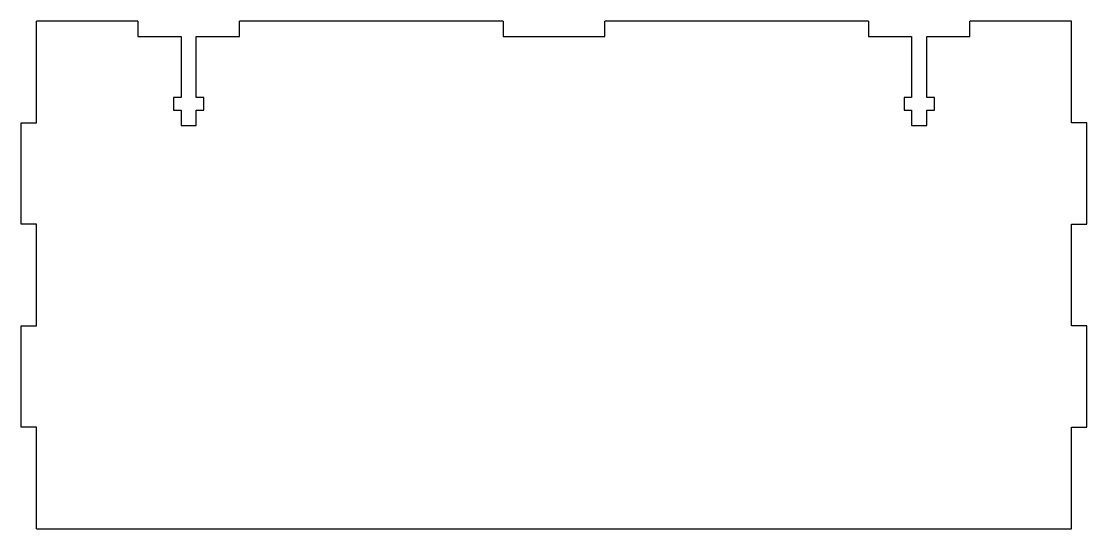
# Model space of a CAD drawing. Extents: x -15 to 195, y 169 to 269.
import ezdxf

# ---------------------------------------------------------------- set-up
doc = ezdxf.new("R2010")
doc.units = 0
doc.layers.add('PREDEFINITO', color=7, linetype='CONTINUOUS')

msp = doc.modelspace()

# ---------------------------------------------------------------- linework, layer by layer
at = {"layer": 'PREDEFINITO'}
for p, q in [((8, 268.86), (-12, 268.86)), ((80, 268.86), (28, 268.86)), ((152, 268.86), (100, 268.86)), ((192, 268.86), (172, 268.86)), ((-12, 168.86), (192, 168.86))]:
    msp.add_line(p, q, dxfattribs=at)
for points in [[(-12, 168.86), (-12, 188.86), (-15, 188.86), (-15, 208.86), (-12, 208.86), (-12, 228.86), (-15, 228.86), (-15, 248.86), (-12, 248.86), (-12, 268.86)], [(8, 268.86), (8, 265.86), (16.5, 265.86), (16.5, 253.86), (15, 253.86), (15, 251.36), (16.5, 251.36), (16.5, 248.36), (19.5, 248.36), (19.5, 251.36), (21, 251.36), (21, 253.86), (19.5, 253.86), (19.5, 265.86), (28, 265.86), (28, 268.86)], [(80, 268.86), (80, 265.86), (100, 265.86), (100, 268.86)], [(152, 268.86), (152, 265.86), (160.5, 265.86), (160.5, 253.86), (159, 253.86), (159, 251.36), (160.5, 251.36), (160.5, 248.36), (163.5, 248.36), (163.5, 251.36), (165, 251.36), (165, 253.86), (163.5, 253.86), (163.5, 265.86), (172, 265.86), (172, 268.86)], [(192, 168.86), (192, 188.86), (195, 188.86), (195, 208.86), (192, 208.86), (192, 228.86), (195, 228.86), (195, 248.86), (192, 248.86), (192, 268.86)]]:
    msp.add_lwpolyline(points, dxfattribs=at)

doc.saveas('drawing.dxf')
